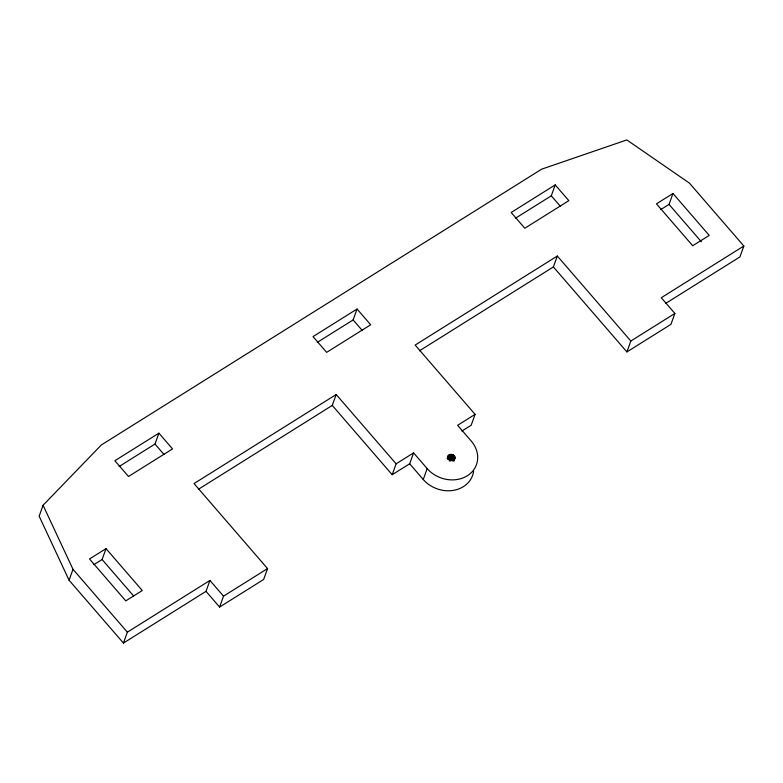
<?xml version="1.0" encoding="UTF-8"?>
<svg xmlns="http://www.w3.org/2000/svg" width="783" height="783" viewBox="0 0 783 783"><rect width="100%" height="100%" fill="white"/><g stroke="black" fill="none" stroke-linecap="round" stroke-linejoin="round"><path stroke-width="1.17" d="M448.082 456.107C446.564 460.335 454.394 462.528 455.021 457.957C455.031 453.142 447.103 453.22 447.299 458.29M665.609 303.461L739.925 256.912L743.85 246.009L689.48 183.153L626.811 139.932L541.621 169.187L101.281 445.008L43.075 505.27L39.15 516.173L69.07 580.213L123.44 643.068L206.007 591.351L209.932 580.448L223.517 596.166L219.592 607.07L206.007 591.351M69.07 580.213L72.995 569.31L43.075 505.27M93.843 564.69L102.103 559.522L106.028 548.619L142.271 590.529L125.76 600.874L89.516 558.964L106.028 548.619M119.143 466.502L154.985 444.049L158.91 433.146L172.534 448.904L128.5 476.485L114.876 460.727L158.91 433.146M123.44 643.068L127.365 632.165L209.932 580.448M317.291 342.377L353.133 319.924L357.058 309.021L370.692 324.779L326.658 352.36L313.024 336.612L357.058 309.021M336.191 394.524L332.266 405.428L392.195 474.723L396.12 463.82L336.191 394.524L194.037 483.571L267.551 568.585L263.626 579.489L219.592 607.07M392.195 474.723L409.666 463.781L413.59 452.887L427.175 468.596A28.991 24.537 19.8 0 0 467.314 475.761A28.991 24.537 19.8 0 0 471.209 441.015L457.624 425.296L475.085 414.364L415.156 345.068L557.32 256.021L630.834 341.026L626.909 351.929L553.395 266.925L557.32 256.021M473.656 470.769A28.991 24.537 19.8 0 1 453.582 490.344A28.991 24.537 19.8 0 1 423.251 479.499L427.175 468.596M447.318 458.691L448.493 455.422M447.533 459.229L449.109 454.864M448.307 458.848L449.882 454.483M448.796 459.758L450.763 454.306M449.334 460.874L451.693 454.336M450.245 461.118L452.603 454.58M451.478 460.473L453.435 455.021M452.173 461.07L454.14 455.618M453.083 460.707L454.659 456.342M453.778 460.414L454.952 457.145M453.837 461.226L455.021 457.957M515.449 218.261L551.291 195.809L555.216 184.905L568.84 200.663L524.806 228.244L511.182 212.487L555.216 184.905M475.085 414.364L471.16 425.257L461.911 431.051M660.783 209.58L669.044 204.402L672.969 193.499L709.212 235.399L692.701 245.745L656.457 203.834L672.969 193.499M743.85 246.009L661.283 297.736L674.868 313.445L670.943 324.348L626.909 351.929M198.353 489.316L332.266 405.428M419.473 350.804L553.395 266.925M396.12 463.82L413.59 452.887M223.517 596.166L267.551 568.585M630.834 341.026L674.868 313.445M669.044 204.402L701.353 241.751M551.291 195.809L560.374 206.311M353.133 319.924L362.216 330.436M409.666 463.781L423.251 479.499M154.985 444.049L164.068 454.551M102.103 559.522L133.619 595.961M72.995 569.31L127.365 632.165"/></g></svg>
